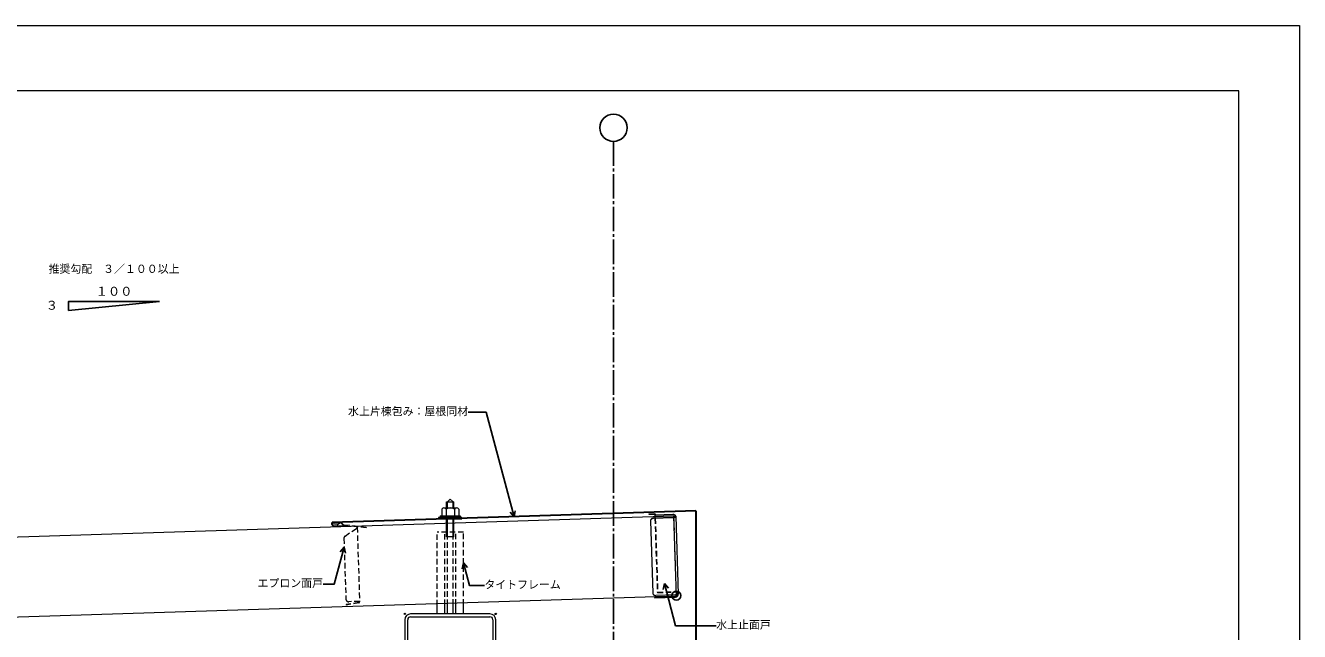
# Model space of a CAD drawing. Units: millimetres, scale not verified. Extents: x -1262 to 1258, y -891 to 1034.
# Drawn here: x -142 to 1258, y 224 to 891 of the extents above; entities that cross this region are included whole.
import ezdxf
from ezdxf.enums import TextEntityAlignment as Align

# ---------------------------------------------------------------- set-up
doc = ezdxf.new("R2010")
doc.units = ezdxf.units.MM
doc.header["$LTSCALE"] = 3
doc.header["$PDMODE"] = 32
doc.header["$PDSIZE"] = 1.5
doc.linetypes.add('CHAIN2', pattern=[12, 9, -1, 1, -1])
doc.linetypes.add('DASHED2', pattern=[3, 2, -1])
for name, color, linetype, lineweight in [('0-0_補助1', 4, 'Continuous', 5), ('0-4_寸法線1', 5, 'Continuous', 25), ('0-6_名称1', 5, 'Continuous', 25), ('0-8_通り芯1', 5, 'CHAIN2', 25), ('0-B_屋根1', 6, 'Continuous', 20), ('1-1_水切1', 134, 'Continuous', 30), ('2-8_ビス2', 7, 'Continuous', 5), ('2-A_タイトフレーム', 3, 'DASHED2', 9), ('2-E_エプロン', 7, 'DASHED2', 5), ('3-1_面戸', 7, 'Continuous', 5), ('4-5_C鋼1', 2, 'Continuous', 18), ('5-B_枠2', 4, 'Continuous', 5)]:
    doc.layers.add(name, color=color, linetype=linetype, lineweight=lineweight)
doc.styles.add('ＭＳ ゴシック', font='')
doc.styles.get('ＭＳ ゴシック').set_extended_font_data('MS Gothic')

msp = doc.modelspace()

# ---------------------------------------------------------------- linework, layer by layer
at = {"layer": '0-0_補助1'}
msp.add_lwpolyline([(1191.647, -819), (1191.647, 819), (-1194.647, 819), (-1194.647, -819)], dxfattribs=at)
at = {"layer": '0-4_寸法線1'}
msp.add_lwpolyline([(5.045, 587.316), (-94.955, 577.316), (-94.955, 587.316)], close=True, dxfattribs=at)
for centre, radius in [((504.182, 778.425), 15), ((573.415, 263.459), 5), ((573.415, 263.459), 5)]:
    msp.add_circle(centre, radius, dxfattribs=at)
at = {"layer": '0-6_名称1'}
for p, q in [((394.868, 350.257), (390.417, 355.276)), ((394.868, 350.257), (396.213, 356.829)), ((208.106, 316.746), (203.655, 311.727)), ((208.106, 316.746), (209.451, 310.174)), ((339.265, 299.552), (337.92, 292.98)), ((339.265, 299.552), (343.715, 294.533)), ((560.102, 276.746), (558.757, 270.174)), ((560.102, 276.746), (564.553, 271.726))]:
    msp.add_line(p, q, dxfattribs=at)
for points in [[(394.868, 350.257), (364.042, 465.3), (344.341, 465.3)], [(208.106, 316.746), (197.231, 276.161), (184.816, 276.161)], [(339.265, 299.552), (345.968, 274.533), (362.225, 274.533)], [(560.102, 276.746), (572.548, 230.296), (617.126, 230.296)]]:
    msp.add_lwpolyline(points, dxfattribs=at)
at = {"layer": '0-8_通り芯1'}
msp.add_line((504.182, 763.425), (504.182, -593.33), dxfattribs=at)
at = {"layer": '0-B_屋根1'}
for p, q in [((570.601, 350.905), (-625.235, 312.454)), ((573.429, 262.95), (570.601, 350.905)), ((573.429, 262.95), (-625.235, 224.408))]:
    msp.add_line(p, q, dxfattribs=at)
at = {"layer": '0-B_屋根1', "linetype": 'DASHED2'}
msp.add_line((573.415, 263.459), (570.584, 351.413), dxfattribs=at)
at = {"layer": '1-1_水切1'}
for p, q in [((594.765, 356.685), (194.971, 343.829)), ((594.765, 356.685), (594.765, 206.673)), ((195.036, 341.83), (194.971, 343.829)), ((197.099, 339.896), (210.092, 340.314))]:
    msp.add_line(p, q, dxfattribs=at)
msp.add_arc((197.035, 341.895), 2, 91.84341, 271.84347, dxfattribs=at)
at = {"layer": '2-8_ビス2'}
for p, q in [((320.742, 366.562), (328.742, 366.562)), ((320.742, 360.202), (320.742, 366.562)), ((324.742, 369.562), (321.742, 366.562)), ((321.742, 360.202), (321.742, 366.562)), ((324.742, 369.562), (327.742, 366.562)), ((327.742, 360.202), (327.742, 366.562)), ((328.742, 360.202), (328.742, 366.562)), ((313.742, 351.202), (335.742, 351.202)), ((315.504, 358.702), (315.504, 351.202)), ((317.814, 360.202), (331.67, 360.202)), ((320.123, 358.702), (320.123, 351.202)), ((329.36, 358.702), (329.36, 351.202)), ((333.98, 358.702), (333.98, 351.202)), ((335.742, 351.202), (335.742, 349.602)), ((313.742, 349.602), (335.742, 349.602)), ((320.742, 328.002), (320.742, 348.002)), ((321.742, 328.002), (321.742, 348.002)), ((327.742, 328.002), (327.742, 348.002)), ((328.742, 328.002), (328.742, 348.002)), ((328.742, 328.002), (320.742, 328.002))]:
    msp.add_line(p, q, dxfattribs=at)
msp.add_lwpolyline([(313.742, 351.202), (313.742, 349.602), (335.742, 349.602)], dxfattribs=at)
msp.add_lwpolyline([(311.865, 349.602), (311.865, 348.002), (337.618, 348.002), (337.618, 349.602)], close=True, dxfattribs=at)
for centre, radius, start, end in [((317.814, 357.674), 2.528, 23.99102, 156.00898), ((324.742, 352.341), 7.861, 54.01655, 125.98345), ((331.67, 357.674), 2.528, 23.99102, 156.00898)]:
    msp.add_arc(centre, radius, start, end, dxfattribs=at)
at = {"layer": '2-A_タイトフレーム'}
for p, q in [((310.265, 252.847), (310.265, 333.264)), ((339.265, 333.264), (310.265, 333.264)), ((318.765, 253.105), (318.765, 333.264)), ((321.765, 253.195), (321.765, 333.264)), ((327.765, 253.377), (327.765, 333.264)), ((330.765, 253.468), (330.765, 333.264)), ((339.265, 253.726), (339.265, 333.264))]:
    msp.add_line(p, q, dxfattribs=at)
at = {"layer": '2-A_タイトフレーム', "linetype": 'Continuous'}
for p, q in [((318.765, 243.342), (318.765, 253.105)), ((321.765, 243.342), (321.765, 253.195)), ((327.765, 243.342), (327.765, 253.377)), ((330.765, 243.342), (330.765, 253.468)), ((339.265, 243.342), (339.265, 253.726))]:
    msp.add_line(p, q, dxfattribs=at)
msp.add_lwpolyline([(339.265, 243.342), (310.265, 243.342), (310.265, 252.847)], dxfattribs=at)
at = {"layer": '2-E_エプロン'}
for p, q in [((197.521, 342.325), (197.478, 341.927)), ((200.279, 341.625), (197.478, 341.927)), ((200.321, 342.023), (197.521, 342.325)), ((200.656, 342.106), (203.249, 343.864)), ((200.88, 341.775), (203.474, 343.533)), ((207.047, 341.11), (204.888, 343.38)), ((207.337, 341.385), (205.178, 343.656)), ((221.47, 339.339), (207.603, 340.835)), ((232.319, 338.571), (207.646, 341.233)), ((209.116, 329.049), (222.429, 338.015)), ((222.005, 338.762), (222.034, 337.858)), ((232.276, 338.174), (222.265, 339.254)), ((222.405, 338.775), (225.051, 256.556)), ((232.319, 338.571), (232.276, 338.174)), ((207.793, 326.464), (209.943, 259.678)), ((224.154, 255.933), (210.231, 253.517)), ((210.231, 253.517), (210.3, 253.123)), ((224.222, 255.539), (210.3, 253.123)), ((225.032, 257.162), (213.038, 256.776)), ((224.632, 257.149), (224.651, 256.543))]:
    msp.add_line(p, q, dxfattribs=at)
for centre, radius, start, end in [((200.375, 342.52), 0.9, 263.84341, 304.12447), ((200.375, 342.52), 0.5, 263.84341, 304.12447), ((204.091, 342.622), 1.5, 43.56234, 124.12447), ((204.091, 342.622), 1.1, 43.56234, 124.12447), ((207.699, 341.73), 0.9, 223.56234, 263.84341), ((207.699, 341.73), 0.5, 223.56234, 263.84341), ((221.405, 338.743), 0.6, 1.84341, 83.84341), ((221.405, 338.743), 1, 1.84341, 83.84341), ((210.792, 326.561), 3, 123.95826, 181.84341), ((212.941, 259.774), 3, 181.84341, 271.84341), ((224.052, 256.524), 0.6, 279.84341, 1.84341), ((224.052, 256.524), 1, 279.84341, 1.84341)]:
    msp.add_arc(centre, radius, start, end, dxfattribs=at)
at = {"layer": '3-1_面戸'}
for p, q in [((543.005, 353.464), (549.601, 353.676)), ((543.005, 353.464), (543.017, 353.064)), ((543.017, 353.064), (549.614, 353.276)), ((549.614, 353.276), (549.764, 348.618)), ((569.553, 352.38), (549.663, 351.74)), ((550.014, 353.289), (550.056, 351.993)), ((569.545, 352.62), (550.056, 351.993)), ((572.602, 350.916), (575.368, 264.959)), ((544.757, 345.657), (547.31, 266.313)), ((569.654, 349.258), (548.165, 348.566)), ((569.661, 349.018), (548.173, 348.326)), ((549.465, 261.524), (572.454, 262.264)), ((572.387, 264.321), (550.898, 263.629))]:
    msp.add_line(p, q, dxfattribs=at)
at = {"layer": '3-1_面戸', "linetype": 'DASHED2'}
for p, q in [((549.764, 348.618), (552.384, 267.221)), ((550.164, 348.631), (552.783, 267.234)), ((552.783, 267.234), (572.273, 267.861)), ((552.796, 266.834), (572.286, 267.461))]:
    msp.add_line(p, q, dxfattribs=at)
at = {"layer": '3-1_面戸'}
msp.add_lwpolyline([(549.465, 261.524), (549.478, 261.124), (572.466, 261.864)], dxfattribs=at)
for centre, radius, start, end in [((549.614, 353.276), 0.4, 1.84341, 91.84341), ((569.758, 349.637), 2.991, 82.8323, 94.0823), ((569.738, 349.795), 2.592, 82.8323, 94.0823), ((569.935, 349.841), 2.529, 75.8906, 87.1406), ((569.986, 349.69), 2.918, 75.8906, 87.1406), ((570.119, 349.924), 2.408, 68.41649, 79.66649), ((570.199, 349.787), 2.779, 68.41649, 79.66649), ((570.284, 350.042), 2.241, 59.97447, 71.22447), ((570.389, 349.923), 2.586, 59.97447, 71.22447), ((570.423, 350.19), 2.044, 50.01418, 61.26418), ((570.549, 350.093), 2.359, 50.01418, 61.26418), ((570.53, 350.362), 1.844, 37.87968, 49.12968), ((570.498, 351.335), 1.844, 314.55713, 325.80713), ((570.601, 350.551), 1.674, 23.01016, 34.26016), ((570.582, 351.151), 1.674, 329.42665, 340.67665), ((570.672, 350.291), 2.127, 37.87968, 49.12968), ((570.636, 351.415), 2.127, 314.55713, 325.80713), ((570.634, 350.751), 1.575, 5.52924, 16.77924), ((570.628, 350.953), 1.575, 346.90758, 358.15758), ((570.755, 350.51), 1.932, 23.01016, 34.26016), ((570.732, 351.202), 1.932, 329.42665, 340.67665), ((570.793, 350.741), 1.817, 5.52924, 16.77924), ((570.785, 350.974), 1.817, 346.90758, 358.15758), ((547.556, 345.713), 2.8, 175.51444, 181.13944), ((547.564, 345.473), 2.8, 175.51444, 181.13944), ((547.565, 345.645), 2.815, 168.5193, 174.1443), ((547.573, 345.405), 2.815, 168.5193, 174.1443), ((547.581, 345.578), 2.844, 161.63378, 167.25878), ((547.588, 345.338), 2.844, 161.63378, 167.25878), ((547.603, 345.513), 2.886, 154.91917, 160.54417), ((547.61, 345.272), 2.886, 154.91917, 160.54417), ((547.631, 345.45), 2.939, 148.42166, 154.04666), ((547.639, 345.21), 2.939, 148.42166, 154.04666), ((547.665, 345.39), 3, 142.1705, 147.7955), ((547.673, 345.15), 3, 142.1705, 147.7955), ((547.705, 345.334), 3.066, 136.17862, 141.80362), ((547.713, 345.094), 3.066, 136.17862, 141.80362), ((547.751, 345.283), 3.134, 130.44487, 136.06987), ((547.758, 345.042), 3.134, 130.44487, 136.06987), ((547.801, 345.236), 3.203, 124.95705, 130.58205), ((547.809, 344.995), 3.203, 124.95705, 130.58205), ((547.855, 345.194), 3.268, 119.69499, 125.31999), ((547.863, 344.953), 3.268, 119.69499, 125.31999), ((547.914, 345.157), 3.329, 114.6332, 120.2582), ((547.922, 344.917), 3.329, 114.6332, 120.2582), ((547.976, 345.127), 3.383, 109.74298, 115.36798), ((547.983, 344.887), 3.383, 109.74298, 115.36798), ((548.04, 345.103), 3.428, 104.99388, 110.61888), ((548.048, 344.862), 3.428, 104.99388, 110.61888), ((548.106, 345.085), 3.462, 100.35464, 105.97964), ((548.114, 344.844), 3.462, 100.35464, 105.97964), ((548.174, 345.073), 3.486, 95.79383, 101.41883), ((548.182, 344.833), 3.486, 95.79383, 101.41883), ((548.243, 345.069), 3.498, 91.28, 96.905), ((548.251, 344.829), 3.498, 91.28, 96.905), ((569.672, 351.85), 2.592, 269.60452, 280.85452), ((569.682, 352.009), 2.991, 269.60452, 280.85452), ((569.871, 351.817), 2.529, 276.54622, 287.79622), ((569.913, 351.97), 2.918, 276.54622, 287.79622), ((570.061, 351.745), 2.408, 284.02032, 295.27032), ((570.131, 351.888), 2.779, 284.02032, 295.27032), ((570.233, 351.638), 2.241, 292.46234, 303.71234), ((570.33, 351.764), 2.586, 292.46234, 303.71234), ((570.38, 351.5), 2.044, 302.42264, 313.67264), ((570.5, 351.605), 2.359, 302.42264, 313.67264), ((550.107, 266.437), 2.8, 182.54738, 188.17238), ((573.554, 266.19), 1.775, 354.27383, 359.89883), ((550.112, 266.506), 2.815, 189.54252, 195.16752), ((550.123, 266.574), 2.844, 196.42804, 202.05304), ((550.141, 266.64), 2.886, 203.14265, 208.76765), ((550.165, 266.705), 2.939, 209.64016, 215.26516), ((550.196, 266.767), 3, 215.89131, 221.51631), ((550.232, 266.825), 3.066, 221.88319, 227.50819), ((550.274, 266.879), 3.134, 227.61694, 233.24194), ((550.321, 266.93), 3.203, 233.10477, 238.72977), ((550.373, 266.975), 3.268, 238.36683, 243.99183), ((550.429, 267.015), 3.329, 243.42861, 249.05361), ((550.488, 267.049), 3.383, 248.31883, 253.94383), ((550.551, 267.078), 3.428, 253.06794, 258.69294), ((550.616, 267.1), 3.462, 257.70717, 263.33217), ((550.683, 267.115), 3.486, 262.26799, 267.89299), ((550.752, 267.124), 3.498, 266.78182, 272.40682), ((572.351, 267.318), 2.998, 270.69211, 276.31711), ((572.37, 264.862), 2.6, 271.84341, 9.02122), ((572.37, 264.862), 3, 271.84341, 16.7707), ((572.471, 267.31), 2.979, 274.03545, 279.66045), ((572.59, 267.29), 2.942, 277.44241, 283.06741), ((572.707, 267.259), 2.887, 280.958, 286.583), ((572.819, 267.217), 2.816, 284.63116, 290.25616), ((572.927, 267.163), 2.729, 288.51652, 294.14152), ((573.029, 267.1), 2.631, 292.67594, 298.30094), ((573.125, 267.026), 2.521, 297.18003, 302.80503), ((573.213, 266.944), 2.404, 302.10869, 307.73369), ((573.292, 266.853), 2.284, 307.55002, 313.17502), ((573.362, 266.755), 2.165, 313.59568, 319.22068), ((573.423, 266.651), 2.051, 320.3301, 325.9551), ((573.472, 266.541), 1.95, 327.81079, 333.43579), ((573.511, 266.427), 1.866, 336.03891, 341.66391), ((573.538, 266.31), 1.806, 344.92607, 350.55107)]:
    msp.add_arc(centre, radius, start, end, dxfattribs=at)
at = {"layer": '3-1_面戸', "linetype": 'DASHED2'}
for centre, radius, start, end in [((552.783, 267.234), 0.4, 181.84341, 271.84341), ((572.37, 264.862), 3, 16.7707, 91.84341), ((572.37, 264.862), 2.6, 9.02122, 91.84341)]:
    msp.add_arc(centre, radius, start, end, dxfattribs=at)
at = {"layer": '4-5_C鋼1'}
for p, q in [((368.365, 243.342), (281.165, 243.342)), ((281.165, 240.142), (368.365, 240.142)), ((274.765, 236.942), (274.765, 199.742)), ((277.965, 199.742), (277.965, 236.942)), ((371.565, 236.942), (371.565, 199.742)), ((374.765, 199.742), (374.765, 236.942))]:
    msp.add_line(p, q, dxfattribs=at)
for centre, radius, start, end in [((281.165, 236.942), 6.4, 90, 180), ((281.165, 236.942), 3.2, 90, 180), ((368.365, 236.942), 6.4, 0, 90), ((368.365, 236.942), 3.2, 0, 90)]:
    msp.add_arc(centre, radius, start, end, dxfattribs=at)
for p in [(274.765, 243.342), (374.765, 243.342)]:
    msp.add_point(p, dxfattribs=at)
at = {"layer": '5-B_枠2'}
msp.add_lwpolyline([(-1261.5, 891), (1258.5, 891), (1258.5, -891), (-1261.5, -891)], close=True, dxfattribs=at)

# ---------------------------------------------------------------- texts
at = {"layer": '0-4_寸法線1', "style": 'ＭＳ ゴシック'}
for s, height, p in [('推奨勾配\u3000３／１００以上', 8.798, (-116.955, 616.016)), ('１００', 9.897, (-65.205, 590.516)), ('３', 9.897, (-120.077, 575.122))]:
    msp.add_text(s, height=height, dxfattribs=at).set_placement(p, align=Align.BOTTOM_LEFT)
at = {"layer": '0-6_名称1', "style": 'ＭＳ ゴシック'}
for s, p in [('水上片棟包み：屋根同材', (212.341, 459.3)), ('エプロン面戸', (112.816, 270.161)), ('タイトフレーム', (362.225, 268.533)), ('水上止面戸', (617.126, 224.296))]:
    msp.add_text(s, height=8.798, dxfattribs=at).set_placement(p, align=Align.BOTTOM_LEFT)

doc.saveas('drawing.dxf')
